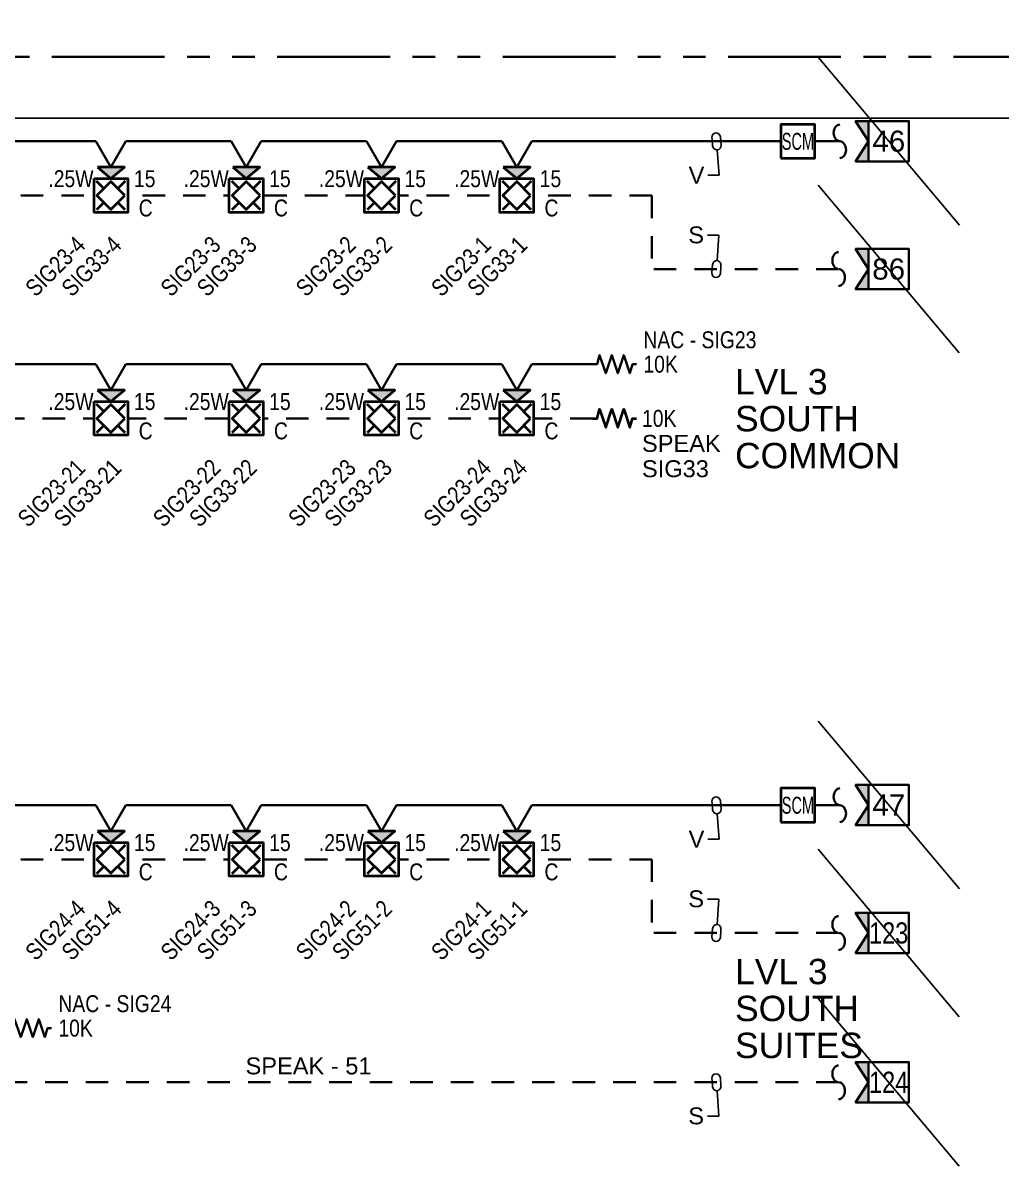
# Model space of a CAD drawing. Header units: inches. Extents: x 84 to 207, y -12 to 77.
# Drawn here: x 137.6 to 143.03, y 17.42 to 23.76 of the extents above; entities that cross this region are included whole.
import ezdxf
from ezdxf import colors
from ezdxf.entities.mleader import LeaderData, LeaderLine
from ezdxf.enums import TextEntityAlignment as Align
from ezdxf.math import Vec2, Vec3

# ---------------------------------------------------------------- set-up
doc = ezdxf.new("R2010")
doc.units = ezdxf.units.IN
doc.header["$MEASUREMENT"] = 0
doc.set_wipeout_variables(frame=1)
doc.linetypes.add('HIDDEN2', pattern=[0.1875, 0.125, -0.0625])
doc.linetypes.add('PHANTOM2', pattern=[1.25, 0.625, -0.125, 0.125, -0.125, 0.125, -0.125])
for name, color, linetype, lineweight in [('F-ALRM-DTCT', 23, 'Continuous', 40), ('F-ALRM-INDC', 83, 'Continuous', 40), ('F-ALRM-WIRE', 6, 'Continuous', 35), ('F-ALRM-WIRE-DTCT', 151, 'Continuous', 35), ('F-ALRM-WIRE-INDC', 3, 'Continuous', 35), ('F-ALRM-WIRE-SPKR', 221, 'HIDDEN2', 35), ('F-ANNO-DTCT', 151, 'Continuous', 25), ('F-ANNO-DTCT-ADDR', 143, 'Continuous', 25), ('F-ANNO-DTCT-DESC', 150, 'Continuous', 25), ('F-ANNO-DTCT-NOTE', 140, 'Continuous', 25), ('F-ANNO-INDC', 3, 'Continuous', 25), ('F-ANNO-INDC-ADDR', 91, 'Continuous', 25), ('F-ANNO-INDC-CAND', 120, 'Continuous', 25), ('F-ANNO-INDC-DESC', 111, 'Continuous', 25), ('F-ANNO-INDC-NOTE', 110, 'Continuous', 25), ('F-ANNO-KEYN', 7, 'Continuous', 25), ('F-ANNO-SPKR-ADDR', 210, 'Continuous', 25), ('F-ANNO-SPKR-WATT', 220, 'Continuous', 25), ('F-ANNO-TEXT', 7, 'Continuous', 25), ('F-ANNO-WIPE', 7, 'Continuous', 0)]:
    doc.layers.add(name, color=color, linetype=linetype, lineweight=lineweight)
doc.styles.add('Annotative', font='arial.ttf')
doc.styles.add('Body', font='', dxfattribs={"height": 0.09375})
doc.styles.add('MtXpl_Arial_Narrow', font='arial.ttf')
doc.styles.get("Standard").update_dxf_attribs({"font": 'arial.ttf'})
doc.styles.get('Body').set_extended_font_data('Arial Narrow')

# ---------------------------------------------------------------- blocks, each defined once
blk = doc.blocks.new('*U22')
at = {"color": 0, "linetype": 'ByBlock', "lineweight": -2, "style": 'Body', "flags": 9}
for tag, p in [('CONNFROM_SPEAK', (0, -0.1336)), ('WIREDROP', (0, -0.1449))]:
    blk.add_attdef(tag, text='', height=0.00938, dxfattribs=at).set_placement(p, align=Align.MIDDLE_CENTER)
at = {"layer": 'F-ANNO-INDC', "style": 'Body', "flags": 8}
blk.add_attdef('WG', text='', height=0.0938, dxfattribs=at).set_placement((-0.1927, 0.229), align=Align.MIDDLE_CENTER)
at = {"layer": 'F-ANNO-INDC-ADDR', "style": 'Body', "flags": 8}
blk.add_attdef('NACTAG', text='', height=0.0938, rotation=45, dxfattribs=at).set_placement((-0.2007, -0.2176), align=Align.TOP_RIGHT)
at = {"layer": 'F-ANNO-INDC-DESC', "lineweight": 30, "flags": 51}
blk.add_attdef('DESCRIPTION', text='', height=0.0938, rotation=45, dxfattribs=at).set_placement((0.2007, -0.2176), align=Align.TOP_RIGHT)
at = {"layer": 'F-ANNO-INDC-NOTE', "lineweight": 30, "flags": 104}
blk.add_attdef('NOTES', text='', height=0.0938, dxfattribs=at).set_placement((-0.1927, -0.0693), align=Align.MIDDLE_RIGHT)
at = {"layer": 'F-ANNO-SPKR-ADDR', "style": 'Body', "flags": 8}
blk.add_attdef('SPEAKTAG', text='', height=0.0938, rotation=45, dxfattribs=at).set_placement((0, -0.2176), align=Align.TOP_RIGHT)
at = {"linetype": 'ByBlock', "ltscale": 0.5}
blk.add_wipeout([(-0.0938, 0.0937), (0.0937, 0.0937), (0.0937, -0.0938), (-0.0938, -0.0938)], dxfattribs=at).dxf.layer = 'F-ANNO-WIPE'
at = {"color": 0, "linetype": 'ByBlock', "lineweight": -2, "ltscale": 0.5}
for p, q in [((-0.0387, -0.0387), (-0.0793, -0.0793)), ((0.0793, -0.0793), (0.0387, -0.0387))]:
    blk.add_line(p, q, dxfattribs=at)
at = {"color": 0, "linetype": 'ByBlock', "lineweight": -2, "style": 'Body', "flags": 9}
blk.add_attdef('WIRE', (-0.0007, 0), '', height=0.00938, dxfattribs=at)
for tag, p in [('CONNFROM_NAC', (0, -0.121)), ('ELEVATION', (0, -0.1084)), ('PID', (0, -0.0962))]:
    blk.add_attdef(tag, text='', height=0.00938, dxfattribs=at).set_placement(p, align=Align.MIDDLE_CENTER)
at = {"layer": 'F-ANNO-INDC', "style": 'Body', "flags": 8}
blk.add_attdef('CEIL', text='', height=0.0938, dxfattribs=at).set_placement((0.1927, -0.0693), align=Align.MIDDLE_CENTER)
at = {"layer": 'F-ANNO-INDC-CAND', "style": 'Body', "flags": 8}
blk.add_attdef('CD', text='', height=0.0938, dxfattribs=at).set_placement((0.1871, 0.0933), align=Align.MIDDLE_CENTER)
at = {"layer": 'F-ANNO-INDC-NOTE', "style": 'Body'}
blk.add_attdef('NOTE', text='', height=0.0938, dxfattribs=at).set_placement((-0.1927, -0.0693), align=Align.MIDDLE_CENTER)
at = {"linetype": 'ByBlock'}
blk.add_wipeout([(-0.075, 0.1562), (0, 0.0937), (0.075, 0.1562)], dxfattribs=at).dxf.layer = 'F-ANNO-WIPE'
h = blk.add_hatch(color=0)
h.dxf.hatch_style = 1
h.paths.add_polyline_path([(0.075, 0.1562), (-0.075, 0.1562), (0, 0.0937)])
at = {"color": 0, "linetype": 'ByBlock', "lineweight": -2, "ltscale": 0.5}
for p, q in [((-0.0387, 0.0387), (-0.0793, 0.0793)), ((0.0793, 0.0793), (0.0387, 0.0387))]:
    blk.add_line(p, q, dxfattribs=at)
at = {"color": 0, "linetype": 'ByBlock', "lineweight": -2}
blk.add_lwpolyline([(-0.075, 0.1562), (0, 0.0937), (0.075, 0.1562)], close=True, dxfattribs=at)
at = {"color": 0, "linetype": 'ByBlock', "lineweight": -2, "ltscale": 0.5}
for points in [[(-0.0938, 0.0937), (0.0937, 0.0937), (0.0937, -0.0938), (-0.0938, -0.0938)], [(0.0774, 0), (0, 0.0774), (-0.0774, 0), (0, -0.0774)]]:
    blk.add_lwpolyline(points, close=True, dxfattribs=at)
at = {"layer": 'F-ANNO-INDC', "style": 'Body', "flags": 8}
blk.add_attdef('WP', text='', height=0.0938, dxfattribs=at).set_placement((0.1927, 0.229), align=Align.MIDDLE_CENTER)
at = {"layer": 'F-ANNO-SPKR-WATT', "linetype": 'Continuous', "style": 'Body', "flags": 8}
blk.add_attdef('WATT', text='', height=0.0938, dxfattribs=at).set_placement((-0.2221, 0.0933), align=Align.MIDDLE_CENTER)
blk = doc.blocks.new('*U120')
at = {"color": 0, "linetype": 'ByBlock', "lineweight": -2}
for points in [[(0, 0.1557), (-0.0833, 0.3)], [(0, 0.1557), (0.0833, 0.3)], [(0.0833, 0.3), (1.7917, 0.3)]]:
    blk.add_lwpolyline(points, dxfattribs=at)
blk = doc.blocks.new('TML-LEFT')
at = {"layer": 'F-ALRM-WIRE'}
h = blk.add_hatch(color=256, dxfattribs=at)
h.dxf.hatch_style = 1
h.paths.add_polyline_path([(0.0717, 0.1119), (0, 0.1119), (0.0717, 0), (0, -0.1119), (0.0717, -0.1119)])
for points in [[(0.0717, 0.1119), (0, 0.1119), (0.0717, 0), (0, -0.1119), (0.0717, -0.1119)], [(0.0717, -0.1119), (0.2956, -0.1119), (0.2956, 0.1119), (0.0717, 0.1119)]]:
    blk.add_lwpolyline(points, close=True, dxfattribs=at)
at = {"style": 'Annotative'}
blk.add_attdef('#', text='', height=0.1172, dxfattribs=at).set_placement((0.1837, 0), align=Align.MIDDLE_CENTER)
blk = doc.blocks.new('*U86')
at = {"color": 0}
for centre, major_axis in [((-0.046875, 0), (-0.046875, 0)), ((0.046875, 0), (0.046875, 0))]:
    blk.add_ellipse(centre, major_axis=major_axis, ratio=0.7409255, start_param=0, end_param=3.14159265, dxfattribs=at)
blk = doc.blocks.new('WireTagLoop')
at = {"color": 0, "linetype": 'ByBlock', "lineweight": -2}
blk.add_lwpolyline([(-0.5, 0.5, 0.999484), (-0.5, -0.5), (0.5, -0.5, 0.999484), (0.5, 0.5, 0.000258)], format="xyb", close=True, dxfattribs=at)
blk = doc.blocks.new('*U85')
at = {"color": 0}
for centre, major_axis in [((-0.046875, 0), (-0.046875, 0)), ((0.046875, 0), (0.046875, 0))]:
    blk.add_ellipse(centre, major_axis=major_axis, ratio=0.7409255, start_param=0, end_param=3.14159265, dxfattribs=at)
blk = doc.blocks.new('*U70')
at = {"color": 0, "linetype": 'ByBlock', "lineweight": -2, "style": 'Body', "flags": 9}
for tag, p in [('POINTTYPE', (-0.0369, -0.0525)), ('ELEVATION', (-0.0369, -0.0669)), ('WIREDROP', (-0.0369, -0.0787))]:
    blk.add_attdef(tag, p, '', height=0.00937, dxfattribs=at)
at = {"layer": 'F-ANNO-DTCT-ADDR', "style": 'Body', "flags": 8}
blk.add_attdef('ADDRESS', text='', height=0.0938, dxfattribs=at).set_placement((0, -0.1239), align=Align.TOP_RIGHT)
at = {"layer": 'F-ANNO-DTCT-DESC', "lineweight": 30, "flags": 104}
blk.add_attdef('DESCRIPTION', text='', height=0.0938, dxfattribs=at).set_placement((0.1491, -0.1239), align=Align.TOP_RIGHT)
at = {"layer": 'F-ANNO-DTCT-NOTE', "lineweight": 25, "flags": 104}
blk.add_attdef('NOTES', text='', height=0.0938, dxfattribs=at).set_placement((-0.1509, 0.1641), align=Align.TOP_RIGHT)
at = {"layer": 'F-ANNO-DTCT-NOTE', "lineweight": 25, "style": 'Body'}
blk.add_attdef('NOTE', text='', height=0.0938, dxfattribs=at).set_placement((-0.1509, 0.1641), align=Align.TOP_RIGHT)
at = {"linetype": 'ByBlock', "lineweight": -2, "ltscale": 0.5}
blk.add_wipeout([(-0.0938, 0), (0.0938, 0), (0.0938, 0.1875), (-0.0938, 0.1875)], dxfattribs=at).dxf.layer = 'F-ANNO-WIPE'
at = {"color": 0, "linetype": 'ByBlock', "lineweight": -2, "ltscale": 0.5}
blk.add_lwpolyline([(-0.0938, 0), (0.0938, 0), (0.0938, 0.1875), (-0.0938, 0.1875)], close=True, dxfattribs=at)
at = {"color": 0, "linetype": 'ByBlock', "lineweight": -2, "style": 'Body', "flags": 8}
blk.add_attdef('DEVICE_TYPE', text='', height=0.0938, dxfattribs=at).set_placement((0, 0.0938), align=Align.MIDDLE)
at = {"color": 0, "linetype": 'ByBlock', "lineweight": -2, "style": 'Body'}
for tag, p, flags in [('WIRE', (0, 0.0938), 11), ('RISER', (0, 0.0938), 11), ('DEVTYPE', (-0.0369, -0.0386), 9)]:
    blk.add_attdef(tag, p, '', height=0.00937, dxfattribs=dict(at, flags=flags))
at = {"layer": 'F-ANNO-DTCT', "lineweight": 25, "style": 'Body', "flags": 8}
blk.add_attdef('WP', text='', height=0.0938, dxfattribs=at).set_placement((0.1886, 0.1733), align=Align.MIDDLE)
blk.add_attdef('WG', text='', height=0.0938, dxfattribs=at).set_placement((-0.1873, 0.0485), align=Align.MIDDLE_CENTER)
blk = doc.blocks.new('*U64')
at = {"color": 0, "linetype": 'ByBlock', "lineweight": -2}
for points in [[(0, 0.1557), (-0.0833, 0.3)], [(0, 0.1557), (0.0833, 0.3)], [(0.0833, 0.3), (0.6667, 0.3)]]:
    blk.add_lwpolyline(points, dxfattribs=at)
blk = doc.blocks.new('*U124')
at = {"color": 0, "linetype": 'ByBlock', "lineweight": -2}
for points in [[(0, 0.1557), (-0.0833, 0.3)], [(0, 0.1557), (0.0833, 0.3)], [(0.0833, 0.3), (0.4211, 0.3)]]:
    blk.add_lwpolyline(points, dxfattribs=at)
blk = doc.blocks.new('*U122')
at = {"color": 0, "linetype": 'ByBlock', "lineweight": -2}
blk.add_lwpolyline([(0, 0), (0.0242, 0), (0.0389, 0.0502), (0.0724, -0.0502), (0.1059, 0.0502), (0.1393, -0.0502), (0.1728, 0.0502), (0.2063, -0.0502), (0.2212, 0), (0.244, 0)], dxfattribs=at)
at = {"layer": 'F-ANNO-DTCT-NOTE', "lineweight": -3, "style": 'Body'}
blk.add_text('10K', height=0.09375, dxfattribs=at).set_placement((0.2813, 0), align=Align.MIDDLE_LEFT)
blk.add_attdef('CIRCUIT', text='', height=0.0938, dxfattribs=at).set_placement((0.2813, 0.1353), align=Align.MIDDLE_LEFT)
blk = doc.blocks.new('*U123')
at = {"color": 0, "linetype": 'ByBlock', "lineweight": -2}
blk.add_lwpolyline([(0, 0), (0.0242, 0), (0.0389, 0.0502), (0.0724, -0.0502), (0.1059, 0.0502), (0.1393, -0.0502), (0.1728, 0.0502), (0.2063, -0.0502), (0.2212, 0), (0.244, 0)], dxfattribs=at)
at = {"layer": 'F-ANNO-INDC-NOTE', "lineweight": -3, "style": 'Body'}
blk.add_text('10K', height=0.09375, dxfattribs=at).set_placement((0.4646, 0), align=Align.MIDDLE_RIGHT)
blk.add_attdef('CIRCUIT', text='', height=0.0938, dxfattribs=at).set_placement((0.9149, 0), align=Align.MIDDLE_RIGHT)

msp = doc.modelspace()

# ---------------------------------------------------------------- linework, layer by layer
at = {"layer": 'Defpoints', "color": 1}
for p, q in [((142.0106, 22.8615), (142.7935, 21.9314)), ((142.0106, 19.18), (142.7935, 18.2499)), ((142.0106, 18.3519), (142.7935, 17.4218))]:
    msp.add_line(p, q, dxfattribs=at)
at = {"layer": 'Defpoints', "color": 3}
msp.add_lwpolyline([(118.5083, 23.2331), (154.2067, 23.2331), (154.2067, 50.474), (118.5083, 50.474)], close=True, dxfattribs=at)
at = {"layer": 'F-ALRM-WIRE-DTCT', "color": 251, "linetype": 'PHANTOM2', "true_color": 0x636466}
msp.add_line((119.0119, 23.5735), (147.5653, 23.5735), dxfattribs=at)
at = {"layer": 'F-ALRM-WIRE-SPKR'}
for points in [[(141.0895, 22.8042), (131.8083, 22.8042)], [(141.0895, 22.8042), (141.0895, 22.3964)], [(142.1246, 22.3964), (141.0895, 22.3964)], [(140.7606, 21.5682), (131.4371, 21.5682)], [(141.0895, 19.1229), (131.8083, 19.1229)], [(141.0895, 19.1229), (141.0895, 18.7149)], [(142.1246, 18.7149), (141.0895, 18.7149)], [(142.1246, 17.8869), (131.4371, 17.8869)]]:
    msp.add_lwpolyline(points, dxfattribs=at)

# ---------------------------------------------------------------- block references
at = {"layer": 'F-ALRM-INDC'}
msp.add_blockref('*U123', (140.7606, 21.5682), dxfattribs=at)
at = {"layer": 'F-ALRM-WIRE-INDC', "rotation": 90}
for p in [(142.1312, 23.1047), (142.1312, 19.4234)]:
    msp.add_blockref('*U85', p, dxfattribs=at)
at = {"layer": 'F-ALRM-WIRE-INDC'}
for p, values in [((140.7606, 21.8687), {'CIRCUIT': 'NAC - SIG23'}), ((137.5166, 18.1874), {'CIRCUIT': 'NAC - SIG24'})]:
    msp.add_blockref('*U122', p, dxfattribs=at).add_auto_attribs(values)
at = {"layer": 'F-ALRM-WIRE-SPKR', "rotation": 90}
for p in [(142.1246, 22.3964), (142.1246, 18.7149), (142.1246, 17.8869)]:
    msp.add_blockref('*U86', p, dxfattribs=at)
at = {"layer": 'F-ANNO-KEYN'}
for p, values in [((142.2191, 23.1053), {'#': '46'}), ((142.2184, 22.3964), {'#': '86'}), ((142.2191, 19.424), {'#': '47'})]:
    msp.add_blockref('TML-LEFT', p, dxfattribs=at).add_auto_attribs(values)
ref = msp.add_blockref('TML-LEFT', (142.2184, 18.7149), dxfattribs=at)
ref.add_attrib('#', '123', dxfattribs={"layer": '0', "height": 0.1172, "style": 'Annotative', "width": 0.8}).set_placement((142.402, 18.7149), align=Align.MIDDLE_CENTER)
ref = msp.add_blockref('TML-LEFT', (142.2184, 17.8869), dxfattribs=at)
ref.add_attrib('#', '124', dxfattribs={"layer": '0', "height": 0.1172, "style": 'Annotative', "width": 0.8}).set_placement((142.402, 17.8869), align=Align.MIDDLE_CENTER)

# ---------------------------------------------------------------- texts
at = {"layer": 'F-ALRM-INDC', "style": 'MtXpl_Arial_Narrow'}
for s, p in [('SPEAK', (141.0341, 21.3826)), ('SIG33', (141.0341, 21.2421)), ('SPEAK - 51', (138.8358, 17.9307))]:
    msp.add_text(s, height=0.09375, dxfattribs=at).set_placement(p)
at = {"layer": 'F-ANNO-TEXT', "color": 8, "true_color": 0x808080, "style": 'MtXpl_Arial_Narrow'}
for s, p in [('LVL 3', (141.5502, 21.7013)), ('SOUTH', (141.5502, 21.4965)), ('COMMON', (141.5502, 21.2917)), ('LVL 3', (141.5502, 18.4307)), ('SOUTH', (141.5502, 18.2259)), ('SUITES', (141.5502, 18.0211))]:
    msp.add_text(s, height=0.14062, dxfattribs=at).set_placement(p)

# ---------------------------------------------------------------- leaders
at = {"layer": 'F-ALRM-WIRE-INDC'}
ml = msp.add_multileader_mtext('Standard', dxfattribs=at)
ml.set_content('V', color=256, style='MtXpl_Arial_Narrow')
ml.set_leader_properties(color=256, linetype='Continuous')
ml.set_arrow_properties(name='WireTagLoop')
ml.build(insert=Vec2(0, 0))
ml.multileader.update_dxf_attribs({"text_left_attachment_type": 2, "text_right_attachment_type": 2, "text_bottom_attachment_type": 2, "dogleg_length": 0.0625, "arrow_head_size": 0.0469})
ctx = ml.context
ctx.base_point, ctx.char_height, ctx.arrow_head_size, ctx.landing_gap_size, ctx.plane_origin = Vec3(141.2745, 22.9163), 0.0938, 0.0469, 0.02, Vec3(99.3318, 25.0223)
ctx.left_attachment, ctx.right_attachment, ctx.top_attachment, ctx.text_align_type = 2, 2, 2, 2
notes = []
notes.append((ctx, [(0, (1, 1, 0), (141.4627, 22.9163), (-1, 0), 0.0625, [(0, [(141.4473, 23.1042)], 0, [])])]))
ctx.mtext.insert, ctx.mtext.alignment, ctx.mtext.flow_direction = Vec3(141.3802, 22.9632), 3, 5
ml = msp.add_multileader_mtext('Standard', dxfattribs=at)
ml.set_content('V', color=256, style='MtXpl_Arial_Narrow')
ml.set_leader_properties(color=256, linetype='Continuous')
ml.set_arrow_properties(name='WireTagLoop')
ml.build(insert=Vec2(0, 0))
ml.multileader.update_dxf_attribs({"text_left_attachment_type": 2, "text_right_attachment_type": 2, "text_bottom_attachment_type": 2, "dogleg_length": 0.0625, "arrow_head_size": 0.0469})
ctx = ml.context
ctx.base_point, ctx.char_height, ctx.arrow_head_size, ctx.landing_gap_size, ctx.plane_origin = Vec3(141.2745, 19.2348), 0.0938, 0.0469, 0.02, Vec3(99.3318, 21.3407)
ctx.left_attachment, ctx.right_attachment, ctx.top_attachment, ctx.text_align_type = 2, 2, 2, 2
notes.append((ctx, [(0, (1, 1, 0), (141.4627, 19.2348), (-1, 0), 0.0625, [(0, [(141.4473, 19.4226)], 0, [])])]))
ctx.mtext.insert, ctx.mtext.alignment, ctx.mtext.flow_direction = Vec3(141.3802, 19.2817), 3, 5
at = {"layer": 'F-ALRM-WIRE-SPKR'}
ml = msp.add_multileader_mtext('Standard', dxfattribs=at)
ml.set_content('S', color=256, style='MtXpl_Arial_Narrow')
ml.set_leader_properties(color=256, linetype='Continuous')
ml.set_arrow_properties(name='WireTagLoop')
ml.build(insert=Vec2(0, 0))
ml.multileader.update_dxf_attribs({"text_left_attachment_type": 2, "text_right_attachment_type": 2, "text_bottom_attachment_type": 2, "dogleg_length": 0.0625, "arrow_head_size": 0.0469})
ctx = ml.context
ctx.base_point, ctx.char_height, ctx.arrow_head_size, ctx.landing_gap_size, ctx.plane_origin = Vec3(141.2836, 22.5843), 0.0938, 0.0469, 0.02, Vec3(99.3318, 35.527)
ctx.left_attachment, ctx.right_attachment, ctx.top_attachment, ctx.text_align_type = 2, 2, 2, 2
notes.append((ctx, [(0, (1, 1, 0), (141.4608, 22.5843), (-1, 0), 0.0625, [(0, [(141.4473, 22.3964)], 0, [])])]))
ctx.mtext.insert, ctx.mtext.alignment, ctx.mtext.flow_direction = Vec3(141.3783, 22.6327), 3, 5
ml = msp.add_multileader_mtext('Standard', dxfattribs=at)
ml.set_content('S', color=256, style='MtXpl_Arial_Narrow')
ml.set_leader_properties(color=256, linetype='Continuous')
ml.set_arrow_properties(name='WireTagLoop')
ml.build(insert=Vec2(0, 0))
ml.multileader.update_dxf_attribs({"text_left_attachment_type": 2, "text_right_attachment_type": 2, "text_bottom_attachment_type": 2, "dogleg_length": 0.0625, "arrow_head_size": 0.0469})
ctx = ml.context
ctx.base_point, ctx.char_height, ctx.arrow_head_size, ctx.landing_gap_size, ctx.plane_origin = Vec3(141.2836, 18.9028), 0.0938, 0.0469, 0.02, Vec3(99.3318, 31.8455)
ctx.left_attachment, ctx.right_attachment, ctx.top_attachment, ctx.text_align_type = 2, 2, 2, 2
notes.append((ctx, [(0, (1, 1, 0), (141.4608, 18.9028), (-1, 0), 0.0625, [(0, [(141.4473, 18.7149)], 0, [])])]))
ctx.mtext.insert, ctx.mtext.alignment, ctx.mtext.flow_direction = Vec3(141.3783, 18.9512), 3, 5
ml = msp.add_multileader_mtext('Standard', dxfattribs=at)
ml.set_content('S', color=256, style='MtXpl_Arial_Narrow')
ml.set_leader_properties(color=256, linetype='Continuous')
ml.set_arrow_properties(name='WireTagLoop')
ml.build(insert=Vec2(0, 0))
ml.multileader.update_dxf_attribs({"text_left_attachment_type": 2, "text_right_attachment_type": 2, "text_bottom_attachment_type": 2, "dogleg_length": 0.0625, "arrow_head_size": 0.0469})
ctx = ml.context
ctx.base_point, ctx.char_height, ctx.arrow_head_size, ctx.landing_gap_size, ctx.plane_origin = Vec3(141.2836, 17.699), 0.0938, 0.0469, 0.02, Vec3(99.3318, 19.805)
ctx.left_attachment, ctx.right_attachment, ctx.top_attachment, ctx.text_align_type = 2, 2, 2, 2
notes.append((ctx, [(0, (1, 1, 0), (141.4608, 17.699), (-1, 0), 0.0625, [(0, [(141.4473, 17.8869)], 0, [])])]))
ctx.mtext.insert, ctx.mtext.alignment, ctx.mtext.flow_direction = Vec3(141.3783, 17.7475), 3, 5
for ctx, leaders in notes:
    for number, flags, end, landing, length, lines in leaders:
        leader = LeaderData()
        leader.index, (leader.has_last_leader_line, leader.has_dogleg_vector, leader.attachment_direction) = number, flags
        leader.last_leader_point, leader.dogleg_vector, leader.dogleg_length = Vec3(end), Vec3(landing), length
        for number, points, colour, breaks in lines:
            line = LeaderLine()
            line.index, line.vertices, line.color, line.breaks = number, Vec3.list(points), colors.encode_raw_color(colour), breaks
            leader.lines.append(line)
        ctx.leaders.append(leader)

# ---------------------------------------------------------------- next in the draw order: block references
at = {"layer": 'F-ALRM-INDC'}
ref = msp.add_blockref('*U22', (138.0895, 22.8042), dxfattribs=at)
ref.add_attrib('CEIL', 'C', dxfattribs={"layer": 'F-ANNO-INDC', "height": 0.0938, "style": 'Body'}).set_placement((138.2822, 22.7349), align=Align.MIDDLE_CENTER)
ref.add_attrib('NACTAG', 'SIG23-4', dxfattribs={"layer": 'F-ANNO-INDC-ADDR', "height": 0.09375, "rotation": 45, "style": 'Body'}).set_placement((137.8888, 22.5865), align=Align.TOP_RIGHT)
ref.add_attrib('CD', '15', dxfattribs={"layer": 'F-ANNO-INDC-CAND', "height": 0.09375, "style": 'Body'}).set_placement((138.2766, 22.8974), align=Align.MIDDLE_CENTER)
ref.add_attrib('SPEAKTAG', 'SIG33-4', dxfattribs={"layer": 'F-ANNO-SPKR-ADDR', "height": 0.09375, "rotation": 45, "style": 'Body'}).set_placement((138.0895, 22.5865), align=Align.TOP_RIGHT)
ref.add_attrib('WATT', '.25W', dxfattribs={"layer": 'F-ANNO-SPKR-WATT', "linetype": 'Continuous', "height": 0.09375, "style": 'Body'}).set_placement((137.8675, 22.8974), align=Align.MIDDLE_CENTER)
ref = msp.add_blockref('*U22', (138.8395, 22.8042), dxfattribs=at)
ref.add_attrib('CEIL', 'C', dxfattribs={"layer": 'F-ANNO-INDC', "height": 0.0938, "style": 'Body'}).set_placement((139.0322, 22.7349), align=Align.MIDDLE_CENTER)
ref.add_attrib('NACTAG', 'SIG23-3', dxfattribs={"layer": 'F-ANNO-INDC-ADDR', "height": 0.09375, "rotation": 45, "style": 'Body'}).set_placement((138.6388, 22.5865), align=Align.TOP_RIGHT)
ref.add_attrib('CD', '15', dxfattribs={"layer": 'F-ANNO-INDC-CAND', "height": 0.09375, "style": 'Body'}).set_placement((139.0266, 22.8974), align=Align.MIDDLE_CENTER)
ref.add_attrib('SPEAKTAG', 'SIG33-3', dxfattribs={"layer": 'F-ANNO-SPKR-ADDR', "height": 0.09375, "rotation": 45, "style": 'Body'}).set_placement((138.8395, 22.5865), align=Align.TOP_RIGHT)
ref.add_attrib('WATT', '.25W', dxfattribs={"layer": 'F-ANNO-SPKR-WATT', "linetype": 'Continuous', "height": 0.09375, "style": 'Body'}).set_placement((138.6175, 22.8974), align=Align.MIDDLE_CENTER)
ref = msp.add_blockref('*U22', (139.5895, 22.8042), dxfattribs=at)
ref.add_attrib('CEIL', 'C', dxfattribs={"layer": 'F-ANNO-INDC', "height": 0.0938, "style": 'Body'}).set_placement((139.7822, 22.7349), align=Align.MIDDLE_CENTER)
ref.add_attrib('NACTAG', 'SIG23-2', dxfattribs={"layer": 'F-ANNO-INDC-ADDR', "height": 0.09375, "rotation": 45, "style": 'Body'}).set_placement((139.3888, 22.5865), align=Align.TOP_RIGHT)
ref.add_attrib('CD', '15', dxfattribs={"layer": 'F-ANNO-INDC-CAND', "height": 0.09375, "style": 'Body'}).set_placement((139.7766, 22.8974), align=Align.MIDDLE_CENTER)
ref.add_attrib('SPEAKTAG', 'SIG33-2', dxfattribs={"layer": 'F-ANNO-SPKR-ADDR', "height": 0.09375, "rotation": 45, "style": 'Body'}).set_placement((139.5895, 22.5865), align=Align.TOP_RIGHT)
ref.add_attrib('WATT', '.25W', dxfattribs={"layer": 'F-ANNO-SPKR-WATT', "linetype": 'Continuous', "height": 0.09375, "style": 'Body'}).set_placement((139.3675, 22.8974), align=Align.MIDDLE_CENTER)
ref = msp.add_blockref('*U22', (140.3395, 22.8042), dxfattribs=at)
ref.add_attrib('CEIL', 'C', dxfattribs={"layer": 'F-ANNO-INDC', "height": 0.0938, "style": 'Body'}).set_placement((140.5322, 22.7349), align=Align.MIDDLE_CENTER)
ref.add_attrib('NACTAG', 'SIG23-1', dxfattribs={"layer": 'F-ANNO-INDC-ADDR', "height": 0.09375, "rotation": 45, "style": 'Body'}).set_placement((140.1388, 22.5865), align=Align.TOP_RIGHT)
ref.add_attrib('CD', '15', dxfattribs={"layer": 'F-ANNO-INDC-CAND', "height": 0.09375, "style": 'Body'}).set_placement((140.5266, 22.8974), align=Align.MIDDLE_CENTER)
ref.add_attrib('SPEAKTAG', 'SIG33-1', dxfattribs={"layer": 'F-ANNO-SPKR-ADDR', "height": 0.09375, "rotation": 45, "style": 'Body'}).set_placement((140.3395, 22.5865), align=Align.TOP_RIGHT)
ref.add_attrib('WATT', '.25W', dxfattribs={"layer": 'F-ANNO-SPKR-WATT', "linetype": 'Continuous', "height": 0.09375, "style": 'Body'}).set_placement((140.1175, 22.8974), align=Align.MIDDLE_CENTER)
ref = msp.add_blockref('*U22', (138.0895, 21.5682), dxfattribs=at)
ref.add_attrib('CEIL', 'C', dxfattribs={"layer": 'F-ANNO-INDC', "height": 0.0938, "style": 'Body'}).set_placement((138.2822, 21.4989), align=Align.MIDDLE_CENTER)
ref.add_attrib('NACTAG', 'SIG23-21', dxfattribs={"layer": 'F-ANNO-INDC-ADDR', "height": 0.09375, "rotation": 45, "style": 'Body'}).set_placement((137.8888, 21.3506), align=Align.TOP_RIGHT)
ref.add_attrib('CD', '15', dxfattribs={"layer": 'F-ANNO-INDC-CAND', "height": 0.09375, "style": 'Body'}).set_placement((138.2766, 21.6615), align=Align.MIDDLE_CENTER)
ref.add_attrib('SPEAKTAG', 'SIG33-21', dxfattribs={"layer": 'F-ANNO-SPKR-ADDR', "height": 0.09375, "rotation": 45, "style": 'Body'}).set_placement((138.0895, 21.3506), align=Align.TOP_RIGHT)
ref.add_attrib('WATT', '.25W', dxfattribs={"layer": 'F-ANNO-SPKR-WATT', "linetype": 'Continuous', "height": 0.09375, "style": 'Body'}).set_placement((137.8675, 21.6615), align=Align.MIDDLE_CENTER)
ref = msp.add_blockref('*U22', (138.0895, 19.1229), dxfattribs=at)
ref.add_attrib('CEIL', 'C', dxfattribs={"layer": 'F-ANNO-INDC', "height": 0.0938, "style": 'Body'}).set_placement((138.2822, 19.0536), align=Align.MIDDLE_CENTER)
ref.add_attrib('NACTAG', 'SIG24-4', dxfattribs={"layer": 'F-ANNO-INDC-ADDR', "height": 0.09375, "rotation": 45, "style": 'Body'}).set_placement((137.8888, 18.9052), align=Align.TOP_RIGHT)
ref.add_attrib('CD', '15', dxfattribs={"layer": 'F-ANNO-INDC-CAND', "height": 0.09375, "style": 'Body'}).set_placement((138.2766, 19.2161), align=Align.MIDDLE_CENTER)
ref.add_attrib('SPEAKTAG', 'SIG51-4', dxfattribs={"layer": 'F-ANNO-SPKR-ADDR', "height": 0.09375, "rotation": 45, "style": 'Body'}).set_placement((138.0895, 18.9052), align=Align.TOP_RIGHT)
ref.add_attrib('WATT', '.25W', dxfattribs={"layer": 'F-ANNO-SPKR-WATT', "linetype": 'Continuous', "height": 0.09375, "style": 'Body'}).set_placement((137.8675, 19.2161), align=Align.MIDDLE_CENTER)
ref = msp.add_blockref('*U22', (138.8395, 19.1229), dxfattribs=at)
ref.add_attrib('CEIL', 'C', dxfattribs={"layer": 'F-ANNO-INDC', "height": 0.0938, "style": 'Body'}).set_placement((139.0322, 19.0536), align=Align.MIDDLE_CENTER)
ref.add_attrib('NACTAG', 'SIG24-3', dxfattribs={"layer": 'F-ANNO-INDC-ADDR', "height": 0.09375, "rotation": 45, "style": 'Body'}).set_placement((138.6388, 18.9052), align=Align.TOP_RIGHT)
ref.add_attrib('CD', '15', dxfattribs={"layer": 'F-ANNO-INDC-CAND', "height": 0.09375, "style": 'Body'}).set_placement((139.0266, 19.2161), align=Align.MIDDLE_CENTER)
ref.add_attrib('SPEAKTAG', 'SIG51-3', dxfattribs={"layer": 'F-ANNO-SPKR-ADDR', "height": 0.09375, "rotation": 45, "style": 'Body'}).set_placement((138.8395, 18.9052), align=Align.TOP_RIGHT)
ref.add_attrib('WATT', '.25W', dxfattribs={"layer": 'F-ANNO-SPKR-WATT', "linetype": 'Continuous', "height": 0.09375, "style": 'Body'}).set_placement((138.6175, 19.2161), align=Align.MIDDLE_CENTER)
ref = msp.add_blockref('*U22', (139.5895, 19.1229), dxfattribs=at)
ref.add_attrib('CEIL', 'C', dxfattribs={"layer": 'F-ANNO-INDC', "height": 0.0938, "style": 'Body'}).set_placement((139.7822, 19.0536), align=Align.MIDDLE_CENTER)
ref.add_attrib('NACTAG', 'SIG24-2', dxfattribs={"layer": 'F-ANNO-INDC-ADDR', "height": 0.09375, "rotation": 45, "style": 'Body'}).set_placement((139.3888, 18.9052), align=Align.TOP_RIGHT)
ref.add_attrib('CD', '15', dxfattribs={"layer": 'F-ANNO-INDC-CAND', "height": 0.09375, "style": 'Body'}).set_placement((139.7766, 19.2161), align=Align.MIDDLE_CENTER)
ref.add_attrib('SPEAKTAG', 'SIG51-2', dxfattribs={"layer": 'F-ANNO-SPKR-ADDR', "height": 0.09375, "rotation": 45, "style": 'Body'}).set_placement((139.5895, 18.9052), align=Align.TOP_RIGHT)
ref.add_attrib('WATT', '.25W', dxfattribs={"layer": 'F-ANNO-SPKR-WATT', "linetype": 'Continuous', "height": 0.09375, "style": 'Body'}).set_placement((139.3675, 19.2161), align=Align.MIDDLE_CENTER)
ref = msp.add_blockref('*U22', (140.3395, 19.1229), dxfattribs=at)
ref.add_attrib('CEIL', 'C', dxfattribs={"layer": 'F-ANNO-INDC', "height": 0.0938, "style": 'Body'}).set_placement((140.5322, 19.0536), align=Align.MIDDLE_CENTER)
ref.add_attrib('NACTAG', 'SIG24-1', dxfattribs={"layer": 'F-ANNO-INDC-ADDR', "height": 0.09375, "rotation": 45, "style": 'Body'}).set_placement((140.1388, 18.9052), align=Align.TOP_RIGHT)
ref.add_attrib('CD', '15', dxfattribs={"layer": 'F-ANNO-INDC-CAND', "height": 0.09375, "style": 'Body'}).set_placement((140.5266, 19.2161), align=Align.MIDDLE_CENTER)
ref.add_attrib('SPEAKTAG', 'SIG51-1', dxfattribs={"layer": 'F-ANNO-SPKR-ADDR', "height": 0.09375, "rotation": 45, "style": 'Body'}).set_placement((140.3395, 18.9052), align=Align.TOP_RIGHT)
ref.add_attrib('WATT', '.25W', dxfattribs={"layer": 'F-ANNO-SPKR-WATT', "linetype": 'Continuous', "height": 0.09375, "style": 'Body'}).set_placement((140.1175, 19.2161), align=Align.MIDDLE_CENTER)

# ---------------------------------------------------------------- next in the draw order: block references
ref = msp.add_blockref('*U22', (138.8395, 21.5682), dxfattribs=at)
ref.add_attrib('CEIL', 'C', dxfattribs={"layer": 'F-ANNO-INDC', "height": 0.0938, "style": 'Body'}).set_placement((139.0322, 21.4989), align=Align.MIDDLE_CENTER)
ref.add_attrib('NACTAG', 'SIG23-22', dxfattribs={"layer": 'F-ANNO-INDC-ADDR', "height": 0.09375, "rotation": 45, "style": 'Body'}).set_placement((138.6388, 21.3506), align=Align.TOP_RIGHT)
ref.add_attrib('CD', '15', dxfattribs={"layer": 'F-ANNO-INDC-CAND', "height": 0.09375, "style": 'Body'}).set_placement((139.0266, 21.6615), align=Align.MIDDLE_CENTER)
ref.add_attrib('SPEAKTAG', 'SIG33-22', dxfattribs={"layer": 'F-ANNO-SPKR-ADDR', "height": 0.09375, "rotation": 45, "style": 'Body'}).set_placement((138.8395, 21.3506), align=Align.TOP_RIGHT)
ref.add_attrib('WATT', '.25W', dxfattribs={"layer": 'F-ANNO-SPKR-WATT', "linetype": 'Continuous', "height": 0.09375, "style": 'Body'}).set_placement((138.6175, 21.6615), align=Align.MIDDLE_CENTER)
at = {"layer": 'F-ALRM-WIRE-INDC'}
for name, p in [('*U64', (137.3395, 22.8047)), ('*U64', (138.0895, 22.8047)), ('*U64', (138.8395, 22.8047)), ('*U64', (139.5895, 22.8047)), ('*U120', (140.3395, 22.8047)), ('*U64', (137.3395, 21.5687)), ('*U64', (137.3395, 19.1234)), ('*U64', (138.0895, 19.1234)), ('*U64', (138.8395, 19.1234)), ('*U64', (139.5895, 19.1234)), ('*U120', (140.3395, 19.1234))]:
    msp.add_blockref(name, p, dxfattribs=at)

# ---------------------------------------------------------------- next in the draw order: block references
at = {"layer": 'F-ALRM-DTCT'}
ref = msp.add_blockref('*U70', (141.8989, 23.0107), dxfattribs=at)
ref.add_attrib('DEVICE_TYPE', 'SCM', dxfattribs={"layer": '0', "color": 0, "linetype": 'ByBlock', "lineweight": -2, "height": 0.09375, "style": 'Body', "width": 0.75}).set_placement((141.8989, 23.1044), align=Align.MIDDLE)
ref = msp.add_blockref('*U70', (141.8989, 19.3294), dxfattribs=at)
ref.add_attrib('DEVICE_TYPE', 'SCM', dxfattribs={"layer": '0', "color": 0, "linetype": 'ByBlock', "lineweight": -2, "height": 0.09375, "style": 'Body', "width": 0.75}).set_placement((141.8989, 19.4231), align=Align.MIDDLE)
at = {"layer": 'F-ALRM-INDC'}
ref = msp.add_blockref('*U22', (139.5895, 21.5682), dxfattribs=at)
ref.add_attrib('CEIL', 'C', dxfattribs={"layer": 'F-ANNO-INDC', "height": 0.0938, "style": 'Body'}).set_placement((139.7822, 21.4989), align=Align.MIDDLE_CENTER)
ref.add_attrib('NACTAG', 'SIG23-23', dxfattribs={"layer": 'F-ANNO-INDC-ADDR', "height": 0.09375, "rotation": 45, "style": 'Body'}).set_placement((139.3888, 21.3506), align=Align.TOP_RIGHT)
ref.add_attrib('CD', '15', dxfattribs={"layer": 'F-ANNO-INDC-CAND', "height": 0.09375, "style": 'Body'}).set_placement((139.7766, 21.6615), align=Align.MIDDLE_CENTER)
ref.add_attrib('SPEAKTAG', 'SIG33-23', dxfattribs={"layer": 'F-ANNO-SPKR-ADDR', "height": 0.09375, "rotation": 45, "style": 'Body'}).set_placement((139.5895, 21.3506), align=Align.TOP_RIGHT)
ref.add_attrib('WATT', '.25W', dxfattribs={"layer": 'F-ANNO-SPKR-WATT', "linetype": 'Continuous', "height": 0.09375, "style": 'Body'}).set_placement((139.3675, 21.6615), align=Align.MIDDLE_CENTER)
at = {"layer": 'F-ALRM-WIRE-INDC'}
msp.add_blockref('*U64', (138.0895, 21.5687), dxfattribs=at)

# ---------------------------------------------------------------- next in the draw order: linework, layer by layer
at = {"layer": 'Defpoints', "color": 1}
for p, q in [((142.0114, 23.5704), (142.7942, 22.6403)), ((142.0114, 19.8891), (142.7942, 18.959))]:
    msp.add_line(p, q, dxfattribs=at)

# ---------------------------------------------------------------- next in the draw order: block references
at = {"layer": 'F-ALRM-INDC'}
ref = msp.add_blockref('*U22', (140.3395, 21.5682), dxfattribs=at)
ref.add_attrib('CEIL', 'C', dxfattribs={"layer": 'F-ANNO-INDC', "height": 0.0938, "style": 'Body'}).set_placement((140.5322, 21.4989), align=Align.MIDDLE_CENTER)
ref.add_attrib('NACTAG', 'SIG23-24', dxfattribs={"layer": 'F-ANNO-INDC-ADDR', "height": 0.09375, "rotation": 45, "style": 'Body'}).set_placement((140.1388, 21.3506), align=Align.TOP_RIGHT)
ref.add_attrib('CD', '15', dxfattribs={"layer": 'F-ANNO-INDC-CAND', "height": 0.09375, "style": 'Body'}).set_placement((140.5266, 21.6615), align=Align.MIDDLE_CENTER)
ref.add_attrib('SPEAKTAG', 'SIG33-24', dxfattribs={"layer": 'F-ANNO-SPKR-ADDR', "height": 0.09375, "rotation": 45, "style": 'Body'}).set_placement((140.3395, 21.3506), align=Align.TOP_RIGHT)
ref.add_attrib('WATT', '.25W', dxfattribs={"layer": 'F-ANNO-SPKR-WATT', "linetype": 'Continuous', "height": 0.09375, "style": 'Body'}).set_placement((140.1175, 21.6615), align=Align.MIDDLE_CENTER)
at = {"layer": 'F-ALRM-WIRE-INDC'}
msp.add_blockref('*U64', (138.8395, 21.5687), dxfattribs=at)

# ---------------------------------------------------------------- next in the draw order: block references
for name, p in [('*U64', (139.5895, 21.5687)), ('*U124', (140.3395, 21.5687))]:
    msp.add_blockref(name, p, dxfattribs=at)

doc.saveas('drawing.dxf')
